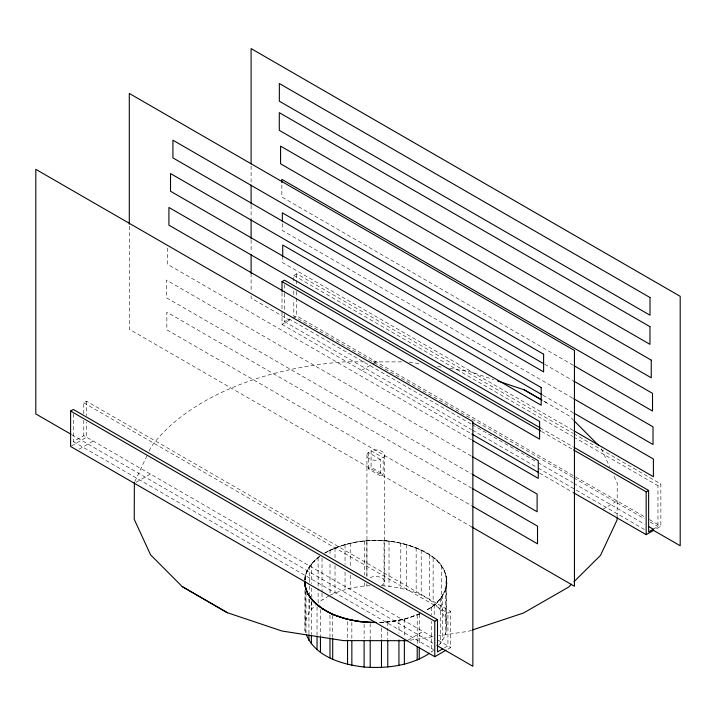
<?xml version="1.0" encoding="UTF-8"?>
<svg xmlns="http://www.w3.org/2000/svg" width="716" height="716" viewBox="0 0 716 716"><rect width="100%" height="100%" fill="white"/><g stroke="black" fill="none" stroke-linecap="round" stroke-linejoin="round"><path stroke-width="0.54" stroke-dasharray="3.58 2.69" d="M305.517 632.416L305.007 630.724L305.195 590.038M438.801 645.179C445.128 638.779 447.885 629.319 446.113 620.495L446.113 575.467M617.12 516.827L617.246 483.21L613.71 475.54M304.873 580.023C305.052 570.285 311.97 561.774 319.685 556.439M134.841 481.608L146.843 455.967M149.134 451.08L150.96 447.178A243.521 140.596 0 0 1 344.477 361.831L366.449 361.857M305.195 620.79L309.67 611.213L316.705 603.964M380.402 459.484L368.31 452.503L367.451 453.434A8.834 5.102 0 0 0 369.733 458.947A8.834 5.102 0 0 0 379.426 459.842L380.402 459.484L380.402 475.818L383.167 474.243L383.167 457.757L384.027 456.817A8.834 5.102 0 0 0 381.744 451.304A8.834 5.102 0 0 0 372.051 450.418L371.076 450.767L371.076 467.253L383.167 474.243M380.402 475.818L368.31 468.828L371.076 467.253M319.246 556.413L309.903 565.712L305.043 576.094L305.025 580.381C305.034 570.688 311.863 562.078 319.542 556.744M433.52 650.352L431.417 652.187L431.417 621.434M329.127 595.748L318.119 602.55L318.119 591.568M293.802 280.958L293.802 275.445L296.701 273.763L572.728 433.126M83.781 413.741L83.781 402.804L86.529 401.211L450.686 611.455L450.686 647.524L446.936 649.689M73.345 413.893L73.345 441.638L83.781 435.614L433.413 637.473M284.476 314.011L284.476 321.645L289.139 318.96L471.218 424.078M71.537 445.934L86.529 437.279L86.529 421.984M282.014 311.245L282.014 324.42L292.119 318.584M293.032 318.056L296.701 315.935L574.608 476.382M79.064 449.2L93.116 441.083M136.246 482.208L150.297 474.099M361.571 370.351L371.676 364.516M372.589 363.988L376.267 361.866M602.487 509.434L617.174 500.958M573.695 437.046L657.959 485.69L660.859 484.007L660.859 526.179L655.355 529.357M83.781 402.804L447.939 613.048L450.686 611.455M407.932 640.149L422.923 631.494M444.466 647.864L447.939 645.859L447.939 613.048M653.296 529.205L657.959 526.511L657.959 485.69M324.608 553.325C357.248 534.977 400.942 536.087 432.419 556.556C443.267 564.584 450.812 578.922 444.681 592.123C440.394 599.793 434.066 606.363 426.181 610.345M420.408 613.487L402.893 619.635L384.895 622.392L378.907 622.383M370.091 585.742C356.317 586.144 342.543 589.483 330.022 595.238L330.022 563.394M419.486 613.836L407.959 618.185L393.567 621.327L378.343 622.607L391.867 621.667L406.42 618.731L419.549 614.051M471.62 630.214L468.443 631.27L438.756 635.817M410.277 640.185L432.169 636.828M372.991 361.866L403.663 361.902M381.905 585.751C406.321 587.469 436.509 595.184 446.113 620.495M409.149 362.081L421.196 363.961M437.637 366.529L443.115 367.38M449.693 368.409L469.419 371.488L493.637 379.596M573.158 365.214L281.844 197.025L281.844 183.77M544.625 364.256L572.693 380.465M572.693 398.141L282.337 230.507L282.337 222.774M543.077 395.322L573.077 412.649M546.827 402.911L543.05 400.727L569.256 415.915L573.122 419.791M573.077 430.325L282.731 262.691L282.731 258.27M573.695 433.69L660.859 484.007M293.802 275.445L572.728 436.483M540.159 427.81L573.086 446.82M541.573 431.471L572.567 449.362M575.575 476.937L644.713 516.862M649.466 519.601L660.859 526.179M572.728 477.303L293.802 316.266L293.802 299.718M573.695 477.867L644.4 518.679M650.209 522.036L657.959 526.511M472.184 424.642L537.072 462.106M538.038 462.661L572.907 482.79M573.874 483.354L644.579 524.166M284.476 321.645L471.397 429.564M472.363 430.128L537.251 467.593M538.226 468.148L644.758 529.661M282.014 324.42L470.904 433.466M539.596 473.133L572.496 492.125M471.477 439.812L167.58 264.356L167.58 246.68M471.307 456.074L166.434 280.063L166.434 297.74L471.307 473.75M471.71 488.151L166.846 312.14L166.846 329.816L471.71 505.827M371.076 450.767L383.167 457.757M472.13 527.182L129.292 329.244L129.292 225.307M438.255 640.265L450.686 647.524M71.913 434.791L433.037 643.281M73.345 441.638L433.627 649.645M433.135 557.272C401.837 535.801 358.179 535.461 324.948 552.779C355.118 536.472 393.433 536.526 424.203 551.338C437.216 558.158 449.317 571.261 446.435 587.022C443.159 596.661 436.277 604.957 427.175 609.602C448.592 599.918 453.89 570.938 433.135 557.272L433.135 602.29M601.377 448.735L609.602 466.608M446.471 578.618L446.444 630.456M445.495 589.026L445.495 634.054M442.569 595.291L442.569 640.31M441.7 565.873L441.7 610.9M440.331 598.639L440.331 643.666M434.218 604.716L434.218 616.798M431.417 607.159L431.417 614.847M429.546 554.891L429.546 599.91M421.214 550.058L421.214 595.077M419.245 614.158L419.245 644.91M417.204 614.883L417.204 645.635M416.157 547.892L416.157 592.911M406.446 544.634L406.446 589.662M404.37 619.143L404.37 636.712M400.772 543.167L400.772 588.185M398.937 620.244L398.937 633.418M389.021 541.332L389.021 586.35M387.768 621.953L387.768 630.733M387.768 631.834L387.768 639.522M384.537 455.519L384.537 582.027M384.053 540.732L384.053 585.76M381.476 627.878L381.476 638.86M370.199 623.475L370.199 638.851M368.31 452.503L368.31 468.828M366.941 454.732L366.941 576.613M366.878 540.714L366.878 575.852M366.878 583.54L366.878 585.733M364.542 541.028L364.542 575.064M364.542 582.752L364.542 586.046M364.113 624.227L364.113 638.502M351.851 622.32L351.851 638.788M350.231 543.22L350.231 567.376M350.231 575.064L350.231 588.239M347.546 621.515L347.546 639.084M345.04 544.652L345.04 564.414M345.04 572.102L345.04 589.671M335.016 547.973L335.016 558.954M335.016 565.542L335.016 592.991M332.698 615.438L332.698 637.401M330.022 550.219L330.022 555.706M329.978 615.08L329.978 637.043M322.03 558.104L322.03 592.15M322.03 593.251L322.03 599.838M320.446 609.558L320.446 635.906M318.119 557.531L318.119 590.476M317.045 606.729L317.045 635.28M311.746 563.868L311.746 583.638M311.746 588.033L311.746 596.813M311.746 602.308L311.746 608.895M311.379 601.028L311.379 633.973M309.67 566.195L309.67 584.865M309.67 585.957L309.67 594.745M309.67 599.14L309.67 611.213M308.954 598.737L308.954 633.875M306.036 592.383L306.036 633.016M305.195 575.762L305.195 580.157M305.034 577.902L305.034 580.103M305.034 589.984L305.007 630.724M296.701 273.763L296.701 279.312M296.701 280.421L296.701 285.97M296.701 291.519L296.701 297.068M296.701 298.178L296.701 315.935M293.802 290.893L293.802 295.305M289.139 318.96L289.139 319.989L251.101 298.035L251.101 295.798M284.476 284.556L284.476 292.191M284.476 293.283L284.476 312.919M282.014 292.584L282.014 310.144M251.101 166.04L251.101 183.94M251.101 205.188L251.101 218.613M251.101 239.869L251.101 252.166M251.101 273.423L251.101 291.322M86.529 401.211L86.529 415.423M83.781 420.301L83.781 435.614M370.1 577.633A8.834 5.102 0 0 1 382.541 578.295A8.834 5.102 0 0 1 381.377 585.482"/><path stroke-width="1.07" d="M134.375 482.602L134.232 519.306L150.557 554.784L182.222 586.601L227.07 612.61L282.059 631.038L343.429 640.614L407.001 640.695M305.016 581.428C304.282 597.26 319.488 607.902 332.197 614.167C346.088 619.537 360.9 622.983 375.864 622.383M617.111 517.883L617.102 519.914L600.518 555.347L573.865 581.866M304.998 581.356L304.873 585.276L307.916 593.985L313.098 601.252M304.801 581.079L304.56 584.247L306.636 591.058M571.511 584.211L568.611 587.093L523.566 612.986L472.676 629.865M282.014 291.493L282.014 281.612L284.476 280.198L540.159 427.81M446.005 650.226L434.764 656.715L70.607 446.471L70.607 411.047L73.345 409.463L437.503 619.698L437.503 651.882L442.721 648.875M573.534 449.925L646.172 491.856L648.633 490.442L648.633 531.89L653.296 529.205L653.296 530.234L680.2 545.771L680.2 296.326L251.101 48.59L251.101 163.803M70.607 411.047L434.764 621.291L437.503 619.698M573.462 492.68L646.172 534.664L653.52 530.422M306.448 635.02C315.953 657.028 342.257 664.511 364.113 667.052C386.506 668.628 410.438 665.889 429.546 653.26M307.916 593.985C322.513 616.037 351.288 622.204 376.133 622.517M362.994 621.971L373.376 622.553M361.195 621.873L346.526 619.125L333.217 614.623L321.905 608.573M497.844 381.01L524.407 389.907L541.224 399.662M574.125 365.778L652.518 411.038L652.518 393.361L281.844 179.349L281.844 182.669M543.65 363.701L282.337 212.831L282.337 221.665M573.659 381.019L653.019 426.843L653.019 444.52L573.659 398.696M542.11 394.767L282.731 245.015L282.731 257.169M574.044 413.204L653.404 459.028L653.404 476.704L574.044 430.88M524.175 389.826L542.11 400.181M574.053 447.384L648.633 490.442M282.014 281.612L540.607 430.907M472.444 422.7L538.253 460.692L538.253 478.369L472.444 440.376M648.454 526.403L653.296 529.205M471.871 434.03L538.629 472.569M472.274 456.638L537.116 494.076L537.116 511.752L472.274 474.314M472.676 488.715L537.519 526.153L537.519 543.829L472.676 506.391M472.13 527.182L574.447 586.252L574.447 350.446L129.292 93.438L129.292 224.197M70.965 434.236L35.8 413.938L35.8 169.325L472.855 421.661L472.855 666.274L436.912 645.519M182.222 586.601L227.536 612.771M314.136 602.111L320.446 607.356M573.892 420.569L598.603 445.415M646.172 491.856L646.172 534.664M434.764 621.291L434.764 656.715M419.245 647.103L419.245 659.185M417.204 646.736L417.204 659.91M404.37 640.006L404.37 664.171M398.937 640.006L398.937 665.262M387.768 640.623L387.768 666.972M381.476 639.961L381.476 667.41M370.199 639.943L370.199 667.402M364.113 640.704L364.113 667.052M351.851 640.981L351.851 665.146M347.546 640.176L347.546 664.341M332.698 638.493L332.698 659.364M329.978 638.144L329.978 657.906M320.446 637.007L320.446 652.383M317.045 636.381L317.045 649.555M311.379 635.074L311.379 643.854M308.954 634.976L308.954 640.462M251.101 185.059L251.101 204.069M251.101 219.731L251.101 238.75M251.101 254.404L251.101 273.423M650.012 297.525L279.338 83.521L279.338 101.198L650.012 315.201L650.012 297.525M649.967 326.675L279.285 112.663L279.285 130.339L649.967 344.351L649.967 326.675M651.256 360.13L280.574 146.127L280.574 163.803L651.256 377.806L651.256 360.13M543.605 354.214L172.923 140.211L172.923 157.887L543.605 371.89L543.605 354.214M541.189 387.562L170.515 173.549L170.515 191.226L541.189 405.238L541.189 387.562M539.596 421.473L168.913 207.461L168.913 225.137L539.596 439.15L539.596 421.473"/></g></svg>
